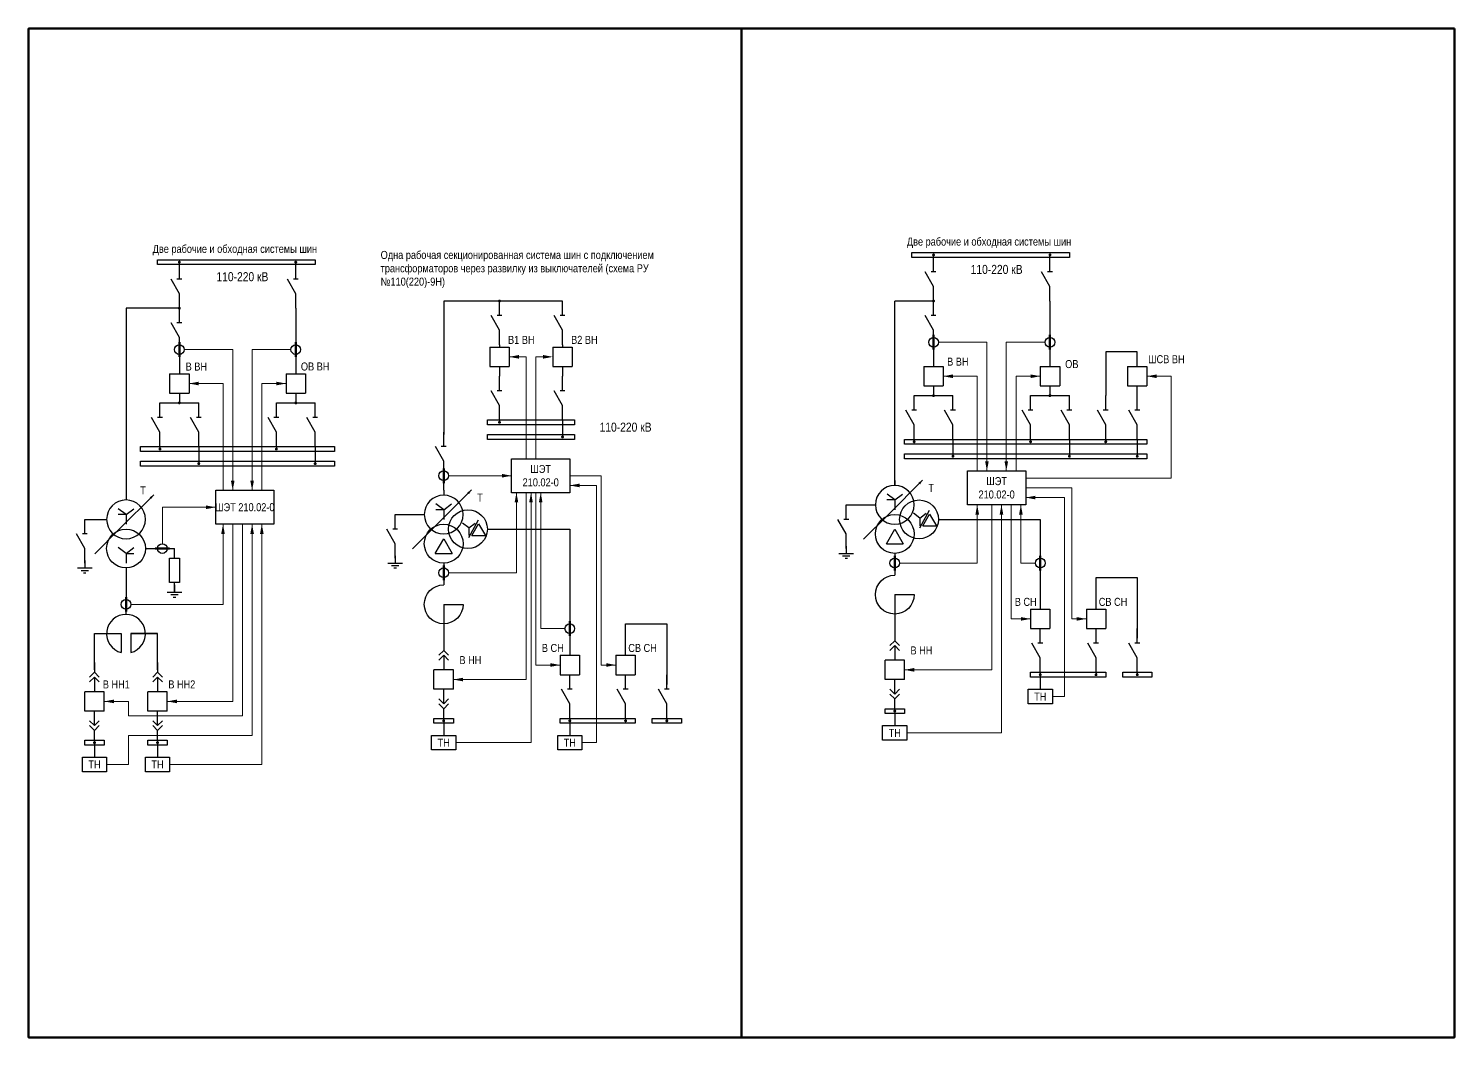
# Model space of a CAD drawing. Header units: millimetres. Extents: x 25558 to 49929, y 1902 to 19390.
# Drawn here: x 29240 to 29828, y 17146 to 17561 of the extents above; entities that cross this region are included whole.
import ezdxf
from ezdxf.enums import TextEntityAlignment as Align

# ---------------------------------------------------------------- set-up
doc = ezdxf.new("R2010")
doc.units = ezdxf.units.MM
doc.layers.add('Основная', color=7, linetype='Continuous', lineweight=30)
doc.layers.add('Тонкая', color=7, linetype='Continuous', lineweight=5)
doc.styles.add('Narrow', font='ARIALN.TTF')
doc.styles.add('Вывод', font='tahoma.ttf', dxfattribs={"height": 2.5})
doc.styles.add('Компонент', font='ARIALN.TTF', dxfattribs={"height": 3.5})

# ---------------------------------------------------------------- blocks, each defined once
blk = doc.blocks.new('*U28')
at = {"color": 0}
for p, q in [((0, 0), (-8, 0)), ((-8, -8), (-8, 0)), ((0, -8), (0, 0)), ((0, -8), (-8, -8))]:
    blk.add_line(p, q, dxfattribs=at)
at = {"layer": 'Основная', "style": 'Компонент'}
blk.add_attdef('ОУ', text='', height=3.5, dxfattribs=at).set_placement((-15, -3), align=Align.MIDDLE_CENTER)
blk = doc.blocks.new('*U23')
at = {"color": 0}
blk.add_line((0, 0), (6, 3.43), dxfattribs=at)
blk = doc.blocks.new('*U11')
at = {"color": 0}
blk.add_line((0, -1), (0, 1), dxfattribs=at)
blk = doc.blocks.new('*U34')
at = {"color": 0}
for p, q in [((0, 3), (0, 9)), ((0, -9), (0, -3))]:
    blk.add_line(p, q, dxfattribs=at)
at = {"color": 0, "ltscale": 0.25, "rotation": 89.99999999999999}
for name, p in [('*U23', (0, -3)), ('*U11', (0, 3))]:
    blk.add_blockref(name, p, dxfattribs=at)
at = {"layer": 'Основная'}
for tag, height, style, p in [('В1', 2.5, 'Вывод', (2, 7)), ('ОУ', 3.5, 'Компонент', (-12, 0)), ('В2', 2.5, 'Вывод', (2, -7))]:
    blk.add_attdef(tag, text='', height=height, dxfattribs=dict(at, style=style)).set_placement(p, align=Align.MIDDLE_CENTER)
blk = doc.blocks.new('*U26')
at = {"ltscale": 0.25}
blk.add_circle((0, 0), 2, dxfattribs=at)
at = {"layer": 'Основная', "color": 0, "lineweight": 50}
blk.add_line((0, -3), (0, 3), dxfattribs=at)
at = {"layer": 'Основная', "style": 'Компонент'}
blk.add_attdef('ОУ', text='', height=3.5, dxfattribs=at).set_placement((-6, 0), align=Align.MIDDLE_CENTER)
blk = doc.blocks.new('*U47')
at = {"ltscale": 0.25}
for q in [(-3.2, 0.4), (3.2, 0.4), (0, -6), (3.21, -2)]:
    blk.add_line((0, -2), q, dxfattribs=at)
blk.add_circle((0, 0), 8, dxfattribs=at)
at = {"layer": 'Основная', "style": 'Компонент'}
blk.add_attdef('ОУ', text='', height=3.5, dxfattribs=at).set_placement((17, 0), align=Align.MIDDLE_CENTER)
blk = doc.blocks.new('*U41')
at = {"ltscale": 0.25}
for p, q in [((0, 0), (-20, 0)), ((14.44, 0), (0, 0))]:
    blk.add_line(p, q, dxfattribs=at)
blk.add_lwpolyline([(-18, 0, 1, 0, 0), (-20, 0, 0, 0, 0)], format="xyseb", dxfattribs=at)
at = {"layer": 'Основная', "style": 'Вывод'}
blk.add_attdef('ОС', text='', height=2.5, dxfattribs=at).set_placement((3, 2), align=Align.MIDDLE_CENTER)
blk = doc.blocks.new('*U46')
at = {"ltscale": 0.25}
for q in [(-3.2, 4.4), (3.2, 4.4), (0, -2), (3.21, 2)]:
    blk.add_line((0, 2), q, dxfattribs=at)
blk.add_circle((0, 0), 8, dxfattribs=at)
at = {"layer": 'Основная', "style": 'Компонент'}
blk.add_attdef('ОУ', text='', height=3.5, dxfattribs=at).set_placement((-17, 0), align=Align.MIDDLE_CENTER)
blk = doc.blocks.new('*U31')
at = {"color": 0}
for p, q in [((-3, 0), (3, 0)), ((0, 3), (0, 0)), ((-1.5, -1), (1.5, -1)), ((-0.5, -2), (0.5, -2))]:
    blk.add_line(p, q, dxfattribs=at)
blk = doc.blocks.new('*U48')
at = {"color": 0}
for p, q in [((0, 5), (0, 9)), ((0, -9), (0, -5))]:
    blk.add_line(p, q, dxfattribs=at)
at = {"color": 0, "ltscale": 0.35}
blk.add_lwpolyline([(-2, -5), (-2, 5), (2, 5), (2, -5)], close=True, dxfattribs=at)
at = {"layer": 'Основная'}
for tag, height, style, p in [('В1', 2.5, 'Вывод', (2, 7)), ('ОУ', 3.5, 'Компонент', (-6, 0)), ('В2', 2.5, 'Вывод', (2, -7))]:
    blk.add_attdef(tag, text='', height=height, dxfattribs=dict(at, style=style)).set_placement(p, align=Align.MIDDLE_CENTER)
blk = doc.blocks.new('*U43')
at = {"color": 0}
for p, q in [((-3, 0), (3, 0)), ((0, 3), (0, 0)), ((-1.5, -1), (1.5, -1)), ((-0.5, -2), (0.5, -2))]:
    blk.add_line(p, q, dxfattribs=at)
blk = doc.blocks.new('*U20')
at = {"ltscale": 0.25}
blk.add_circle((0, 0), 2, dxfattribs=at)
at = {"layer": 'Основная', "color": 0, "lineweight": 50}
blk.add_line((3, 0), (-3, 0), dxfattribs=at)
at = {"layer": 'Основная', "style": 'Компонент'}
blk.add_attdef('ОУ', text='', height=3.5, dxfattribs=at).set_placement((0, -6), align=Align.MIDDLE_CENTER)
blk = doc.blocks.new('*U943')
at = {"layer": 'Основная', "ltscale": 0.25}
for p, q in [((2, 2), (0, 0)), ((0, 0), (2, -2))]:
    blk.add_line(p, q, dxfattribs=at)
blk = doc.blocks.new('*U32')
at = {"color": 0}
for p, q in [((0, 6), (0, 2)), ((0, 0), (0, -6))]:
    blk.add_line(p, q, dxfattribs=at)
at = {"color": 0, "ltscale": 0.25, "xscale": -1, "rotation": 90}
for p in [(0, 2), (0, 0)]:
    blk.add_blockref('*U943', p, dxfattribs=at)
at = {"layer": 'Основная'}
for tag, height, style, p in [('ОУ2', 3.5, 'Компонент', (-5, 6)), ('В2', 2.5, 'Вывод', (3, 6)), ('ОУ1', 3.5, 'Компонент', (-5, -6)), ('В1', 2.5, 'Вывод', (3, -6))]:
    blk.add_attdef(tag, text='', height=height, dxfattribs=dict(at, style=style)).set_placement(p, align=Align.MIDDLE_CENTER)
blk = doc.blocks.new('*U33')
at = {"color": 0}
for p, q in [((0, 0), (0, 6)), ((0, -6), (0, -2))]:
    blk.add_line(p, q, dxfattribs=at)
at = {"color": 0, "ltscale": 0.25, "rotation": 89.99999999999999}
for p in [(0, 0), (0, -2)]:
    blk.add_blockref('*U943', p, dxfattribs=at)
at = {"layer": 'Основная'}
for tag, height, style, p in [('ОУ1', 3.5, 'Компонент', (-5, 6)), ('В1', 2.5, 'Вывод', (3, 6)), ('ОУ2', 3.5, 'Компонент', (-5, -6)), ('В2', 2.5, 'Вывод', (3, -6))]:
    blk.add_attdef(tag, text='', height=height, dxfattribs=dict(at, style=style)).set_placement(p, align=Align.MIDDLE_CENTER)
blk = doc.blocks.new('*U40')
at = {"ltscale": 0.25}
for p, q in [((-3.46, -4), (0, 2)), ((0, 2), (3.46, -4)), ((-3.46, -4), (3.46, -4))]:
    blk.add_line(p, q, dxfattribs=at)
blk.add_circle((0, 0), 8, dxfattribs=at)
at = {"layer": 'Основная', "style": 'Компонент'}
blk.add_attdef('ОУ', text='', height=3.5, dxfattribs=at).set_placement((17, 0), align=Align.MIDDLE_CENTER)
blk = doc.blocks.new('*U38')
at = {"ltscale": 0.35}
for q in [(-8, 0), (0, -8)]:
    blk.add_line((0, 0), q, dxfattribs=at)
blk.add_arc((0, 0), 8, 180, 90, dxfattribs=at)
at = {"layer": 'Основная', "style": 'Компонент'}
blk.add_attdef('ОУ', text='', height=3.5, dxfattribs=at).set_placement((-17, 0), align=Align.MIDDLE_CENTER)
blk = doc.blocks.new('*U573')
at = {"color": 0}
for p, q in [((0, 3), (0, 9)), ((0, -9), (0, -3))]:
    blk.add_line(p, q, dxfattribs=at)
at = {"color": 0, "ltscale": 0.25, "rotation": 89.99999999999999}
for name, p in [('*U23', (0, -3)), ('*U11', (0, 3))]:
    blk.add_blockref(name, p, dxfattribs=at)
at = {"layer": 'Основная'}
for tag, height, style, p in [('В1', 2.5, 'Вывод', (2, 7)), ('ОУ', 3.5, 'Компонент', (-12, 0)), ('В2', 2.5, 'Вывод', (2, -7))]:
    blk.add_attdef(tag, text='', height=height, dxfattribs=dict(at, style=style)).set_placement(p, align=Align.MIDDLE_CENTER)

msp = doc.modelspace()

# ---------------------------------------------------------------- linework, layer by layer
at = {"layer": 'Основная'}
for p, q in [((29302, 17464), (29302, 17465)), ((29350, 17464), (29350, 17465)), ((29613, 17467), (29613, 17468)), ((29661, 17467), (29661, 17468)), ((29302, 17446), (29280, 17446)), ((29280, 17446), (29280, 17367)), ((29350, 17446), (29350, 17428)), ((29424, 17449), (29411, 17449)), ((29411, 17449), (29411, 17394)), ((29460, 17449), (29424, 17449)), ((29613, 17449), (29597, 17449)), ((29661, 17449), (29661, 17431)), ((29434, 17431), (29434, 17430)), ((29460, 17431), (29460, 17430)), ((29613, 17431), (29613, 17422)), ((29661, 17431), (29661, 17422)), ((29302, 17428), (29302, 17419)), ((29350, 17428), (29350, 17419)), ((29697, 17428), (29684, 17428)), ((29684, 17428), (29684, 17410)), ((29697, 17422), (29697, 17428)), ((29434, 17422), (29434, 17418)), ((29460, 17422), (29460, 17418)), ((29302, 17411), (29302, 17407)), ((29350, 17411), (29350, 17407)), ((29613, 17414), (29613, 17410)), ((29661, 17414), (29661, 17410)), ((29697, 17410), (29697, 17414)), ((29294, 17407), (29302, 17407)), ((29302, 17407), (29310, 17407)), ((29342, 17407), (29350, 17407)), ((29350, 17407), (29358, 17407)), ((29605, 17410), (29613, 17410)), ((29613, 17410), (29621, 17410)), ((29653, 17410), (29661, 17410)), ((29661, 17410), (29669, 17410)), ((29434, 17400), (29434, 17399)), ((29460, 17400), (29460, 17394)), ((29460, 17394), (29460, 17393)), ((29294, 17389), (29294, 17388)), ((29310, 17389), (29310, 17383)), ((29342, 17389), (29342, 17388)), ((29358, 17389), (29358, 17383)), ((29605, 17392), (29605, 17391)), ((29621, 17392), (29621, 17386)), ((29653, 17392), (29653, 17391)), ((29669, 17392), (29669, 17386)), ((29684, 17392), (29684, 17391)), ((29697, 17392), (29697, 17386)), ((29310, 17383), (29310, 17382)), ((29358, 17383), (29358, 17382)), ((29621, 17386), (29621, 17385)), ((29669, 17386), (29669, 17385)), ((29697, 17386), (29697, 17385)), ((29411, 17371), (29411, 17369)), ((29597, 17375), (29597, 17373)), ((29421.33, 17351.53), (29425.38, 17358.82)), ((29607.33, 17359.58), (29604.74, 17361.52)), ((29607.33, 17355.53), (29611.38, 17362.82)), ((29607.33, 17359.58), (29609.92, 17361.52)), ((29607.33, 17359.58), (29607.33, 17356.34)), ((29608.57, 17356.34), (29611.38, 17361.2)), ((29611.38, 17361.2), (29614.19, 17356.34)), ((29657, 17359), (29657, 17336)), ((29421.33, 17355.58), (29418.74, 17357.52)), ((29421.33, 17355.58), (29423.92, 17357.52)), ((29421.33, 17355.58), (29421.33, 17352.34)), ((29422.57, 17352.34), (29425.38, 17357.2)), ((29422.57, 17352.34), (29428.19, 17352.34)), ((29425.38, 17357.2), (29428.19, 17352.34)), ((29463, 17355), (29463, 17332)), ((29608.57, 17356.34), (29614.19, 17356.34)), ((29291, 17347), (29300, 17347)), ((29680, 17322), (29680, 17335)), ((29680, 17335), (29697, 17335)), ((29697, 17335), (29697, 17310)), ((29280, 17326), (29280, 17322)), ((29411, 17324), (29411, 17305)), ((29597, 17328), (29597, 17309)), ((29280, 17321), (29280, 17322)), ((29486, 17303), (29486, 17316)), ((29486, 17316), (29503, 17316)), ((29503, 17316), (29503, 17291)), ((29657, 17296), (29657, 17294)), ((29657, 17294), (29657, 17289)), ((29680, 17296), (29680, 17295)), ((29697, 17296), (29697, 17295)), ((29411, 17277), (29411, 17275)), ((29463, 17277), (29463, 17275)), ((29486, 17277), (29486, 17276)), ((29503, 17277), (29503, 17276)), ((29597, 17281), (29597, 17279)), ((29597, 17279), (29597, 17274)), ((29411, 17275), (29411, 17270)), ((29463, 17275), (29463, 17270)), ((29267, 17268), (29267, 17266)), ((29267, 17266), (29267, 17261)), ((29293, 17268), (29293, 17266)), ((29293, 17266), (29293, 17261))]:
    msp.add_line(p, q, dxfattribs=at)
at = {"layer": 'Основная', "ltscale": 0.35}
for p, q in [((29597, 17373), (29597, 17449)), ((29411, 17371), (29411, 17376))]:
    msp.add_line(p, q, dxfattribs=at)
at = {"layer": 'Основная', "ltscale": 0.25}
for p, q in [((29657, 17337), (29657, 17322)), ((29463, 17332), (29463, 17303))]:
    msp.add_line(p, q, dxfattribs=at)
at = {"layer": 'Основная'}
for points in [[(29293, 17466), (29358, 17466), (29358, 17464), (29293, 17464)], [(29604, 17469), (29669, 17469), (29669, 17467), (29604, 17467)], [(29429, 17400), (29465, 17400), (29465, 17398), (29429, 17398)], [(29429, 17394), (29465, 17394), (29465, 17392), (29429, 17392)], [(29286, 17389), (29366, 17389), (29366, 17387), (29286, 17387)], [(29601, 17392), (29701, 17392), (29701, 17390), (29601, 17390)], [(29286, 17383), (29366, 17383), (29366, 17381), (29286, 17381)], [(29439, 17384), (29463, 17384), (29463, 17370), (29439, 17370)], [(29601, 17386), (29701, 17386), (29701, 17384), (29601, 17384)], [(29627, 17379), (29651, 17379), (29651, 17365), (29627, 17365)], [(29317, 17371), (29341, 17371), (29341, 17357), (29317, 17357)], [(29653, 17296), (29684, 17296), (29684, 17294), (29653, 17294)], [(29691, 17296), (29703, 17296), (29703, 17294), (29691, 17294)], [(29652, 17289), (29662, 17289), (29662, 17283), (29652, 17283)], [(29407, 17277), (29415, 17277), (29415, 17275), (29407, 17275)], [(29459, 17277), (29490, 17277), (29490, 17275), (29459, 17275)], [(29497, 17277), (29509, 17277), (29509, 17275), (29497, 17275)], [(29593, 17281), (29601, 17281), (29601, 17279), (29593, 17279)], [(29406, 17270), (29416, 17270), (29416, 17264), (29406, 17264)], [(29458, 17270), (29468, 17270), (29468, 17264), (29458, 17264)], [(29592, 17274), (29602, 17274), (29602, 17268), (29592, 17268)], [(29263, 17268), (29271, 17268), (29271, 17266), (29263, 17266)], [(29289, 17268), (29297, 17268), (29297, 17266), (29289, 17266)], [(29262, 17261), (29272, 17261), (29272, 17255), (29262, 17255)], [(29288, 17261), (29298, 17261), (29298, 17255), (29288, 17255)]]:
    msp.add_lwpolyline(points, close=True, dxfattribs=at)
at = {"layer": 'Основная', "ltscale": 0.25, "const_width": 0.6}
for points in [[(29301.7, 17465, 1), (29302.3, 17465, 1)], [(29349.7, 17465, 1), (29350.3, 17465, 1)], [(29612.7, 17468, 1), (29613.3, 17468, 1)], [(29660.7, 17468, 1), (29661.3, 17468, 1)], [(29302.3, 17446.01, 1), (29301.7, 17446.01, 1)], [(29434.3, 17449.01, 1), (29433.7, 17449.01, 1)], [(29613.3, 17449.01, 1), (29612.7, 17449.01, 1)], [(29302.3, 17407.01, 1), (29301.7, 17407.01, 1)], [(29350.3, 17407.01, 1), (29349.7, 17407.01, 1)], [(29613.3, 17410.01, 1), (29612.7, 17410.01, 1)], [(29661.3, 17410.01, 1), (29660.7, 17410.01, 1)], [(29433.7, 17399, 1), (29434.3, 17399, 1)], [(29459.7, 17393, 1), (29460.3, 17393, 1)], [(29293.7, 17388, 1), (29294.3, 17388, 1)], [(29341.7, 17388, 1), (29342.3, 17388, 1)], [(29604.7, 17391, 1), (29605.3, 17391, 1)], [(29652.7, 17391, 1), (29653.3, 17391, 1)], [(29683.7, 17391, 1), (29684.3, 17391, 1)], [(29309.7, 17382, 1), (29310.3, 17382, 1)], [(29357.7, 17382, 1), (29358.3, 17382, 1)], [(29620.7, 17385, 1), (29621.3, 17385, 1)], [(29668.7, 17385, 1), (29669.3, 17385, 1)], [(29696.7, 17385, 1), (29697.3, 17385, 1)], [(29656.7, 17295, 1), (29657.3, 17295, 1)], [(29679.7, 17295, 1), (29680.3, 17295, 1)], [(29696.7, 17295, 1), (29697.3, 17295, 1)], [(29410.7, 17276, 1), (29411.3, 17276, 1)], [(29462.7, 17276, 1), (29463.3, 17276, 1)], [(29485.7, 17276, 1), (29486.3, 17276, 1)], [(29502.7, 17276, 1), (29503.3, 17276, 1)], [(29596.7, 17280, 1), (29597.3, 17280, 1)], [(29266.7, 17267, 1), (29267.3, 17267, 1)], [(29292.7, 17267, 1), (29293.3, 17267, 1)]]:
    msp.add_lwpolyline(points, format="xyb", close=True, dxfattribs=at)
at = {"layer": 'Основная', "ltscale": 0.35}
for points in [[(29577, 17365), (29579, 17365)], [(29579, 17365), (29589, 17365)], [(29391, 17361), (29393, 17361)], [(29393, 17361), (29403, 17361)], [(29411, 17341), (29411, 17332)], [(29597, 17345), (29597, 17336)], [(29657, 17345), (29657, 17336)], [(29463, 17318), (29463, 17309)]]:
    msp.add_lwpolyline(points, dxfattribs=at)
at = {"layer": 'Основная'}
for points in [[(29263, 17359), (29265, 17359)], [(29264, 17359), (29272, 17359)], [(29615, 17359), (29631, 17359)], [(29631, 17359), (29657, 17359)], [(29429, 17355), (29437, 17355)], [(29437, 17355), (29463, 17355)], [(29288, 17347), (29291, 17347)], [(29280, 17339), (29280, 17326)], [(29280, 17320), (29280, 17321)], [(29267, 17297), (29267, 17312)], [(29267, 17312), (29278, 17312), (29278, 17304.13)], [(29267, 17312), (29278, 17312)], [(29293, 17312), (29282, 17312), (29282, 17304.13)], [(29282, 17312), (29293, 17312)], [(29293, 17297), (29293, 17312)]]:
    msp.add_lwpolyline(points, dxfattribs=at)
at = {"layer": 'Основная', "ltscale": 0.35}
for centre in [(29607, 17359), (29421, 17355)]:
    msp.add_circle(centre, 8, dxfattribs=at)
at = {"layer": 'Основная', "ltscale": 0.25}
msp.add_arc((29280, 17311.87), 8, 284.47752, 255.5225, dxfattribs=at)
at = {"layer": 'Тонкая'}
for p, q in [((29304, 17429), (29324, 17429)), ((29324, 17371), (29324, 17429)), ((29332, 17371), (29332, 17429)), ((29332, 17429), (29348, 17429)), ((29615, 17432), (29635, 17432)), ((29635, 17379), (29635, 17432)), ((29643, 17379), (29643, 17432)), ((29643, 17432), (29659, 17432)), ((29438, 17426), (29445, 17426)), ((29445, 17426), (29445, 17384)), ((29454, 17426), (29449, 17426)), ((29449, 17426), (29449, 17384)), ((29617, 17418), (29631, 17418)), ((29631, 17418), (29631, 17379)), ((29657, 17418), (29647, 17418)), ((29647, 17418), (29647, 17379)), ((29701, 17418), (29711, 17418)), ((29711, 17418), (29711, 17376)), ((29306, 17415), (29320, 17415)), ((29320, 17415), (29320, 17371)), ((29346, 17415), (29336, 17415)), ((29336, 17415), (29336, 17371)), ((29413, 17377), (29439, 17377)), ((29463, 17377), (29476, 17377)), ((29476, 17377), (29476, 17299)), ((29711, 17376), (29651, 17376)), ((29441, 17337), (29441, 17370)), ((29445, 17293), (29445, 17370)), ((29447, 17267), (29447, 17370)), ((29449, 17299), (29449, 17370)), ((29451, 17314), (29451, 17370)), ((29474, 17373), (29463, 17373)), ((29474, 17267), (29474, 17373)), ((29651, 17372), (29670, 17372)), ((29670, 17372), (29670, 17364)), ((29295, 17349), (29295, 17364)), ((29295, 17364), (29317, 17364)), ((29631, 17341), (29631, 17365)), ((29637, 17297), (29637, 17365)), ((29641, 17271), (29641, 17365)), ((29645, 17318), (29645, 17365)), ((29649, 17341), (29649, 17365)), ((29651, 17368), (29667, 17368)), ((29667, 17368), (29667, 17363)), ((29667, 17286), (29667, 17365)), ((29670, 17365), (29670, 17318)), ((29320, 17357), (29320, 17324)), ((29324, 17357), (29324, 17284)), ((29328, 17357), (29328, 17278)), ((29332, 17270), (29332, 17357)), ((29336, 17258), (29336, 17357)), ((29599, 17341), (29631, 17341)), ((29655, 17341), (29649, 17341)), ((29413, 17337), (29441, 17337)), ((29282, 17324), (29320, 17324)), ((29645, 17318), (29653, 17318)), ((29670, 17318), (29676, 17318)), ((29672, 17318), (29676, 17318)), ((29461, 17314), (29451, 17314)), ((29449, 17299), (29459, 17299)), ((29476, 17299), (29482, 17299)), ((29478, 17299), (29482, 17299)), ((29601, 17297), (29637, 17297)), ((29415, 17293), (29445, 17293)), ((29271, 17284), (29281, 17284)), ((29281, 17284), (29281, 17278)), ((29324, 17284), (29297, 17284)), ((29662, 17286), (29667, 17286)), ((29281, 17278), (29328, 17278)), ((29332, 17270), (29281, 17270)), ((29281, 17270), (29281, 17258)), ((29602, 17271), (29641, 17271)), ((29416, 17267), (29447, 17267)), ((29468, 17267), (29474, 17267)), ((29281, 17258), (29272, 17258)), ((29298, 17258), (29336, 17258))]:
    msp.add_line(p, q, dxfattribs=at)
at = {"layer": 'Тонкая', "color": 3, "lineweight": 50}
for points in [[(29533.8, 17561.3), (29533.8, 17145.5), (29239.8, 17145.5), (29239.8, 17561.3)], [(29827.8, 17561.3), (29827.8, 17145.5), (29533.8, 17145.5), (29533.8, 17561.3)]]:
    msp.add_lwpolyline(points, close=True, dxfattribs=at)
at = {"layer": 'Тонкая', "ltscale": 0.3}
for points in [[(29438, 17426, 0, 1.5, 0), (29442, 17426, 0, 0, 0)], [(29456, 17426, 0, 1.5, 0), (29452, 17426, 0, 0, 0)], [(29617, 17418, 0, 1.5, 0), (29621, 17418, 0, 0, 0)], [(29657, 17418, 0, 1.5, 0), (29653, 17418, 0, 0, 0)], [(29701, 17418, 0, 1.5, 0), (29705, 17418, 0, 0, 0)], [(29306, 17415, 0, 1.5, 0), (29310, 17415, 0, 0, 0)], [(29346, 17415, 0, 1.5, 0), (29342, 17415, 0, 0, 0)], [(29635, 17379, 0, 1.5, 0), (29635, 17383, 0, 0, 0)], [(29643, 17379, 0, 1.5, 0), (29643, 17383, 0, 0, 0)], [(29324, 17371, 0, 1.5, 0), (29324, 17375, 0, 0, 0)], [(29332, 17371, 0, 1.5, 0), (29332, 17375, 0, 0, 0)], [(29439, 17377, 0, 1.5, 0), (29435, 17377, 0, 0, 0)], [(29441, 17370, 0, 1.5, 0), (29441, 17366, 0, 0, 0)], [(29447, 17370, 0, 1.5, 0), (29447, 17366, 0, 0, 0)], [(29451, 17370, 0, 1.5, 0), (29451, 17366, 0, 0, 0)], [(29463, 17373, 0, 1.5, 0), (29467, 17373, 0, 0, 0)], [(29317, 17364, 0, 1.5, 0), (29313, 17364, 0, 0, 0)], [(29631, 17365, 0, 1.5, 0), (29631, 17361, 0, 0, 0)], [(29641, 17365, 0, 1.5, 0), (29641, 17361, 0, 0, 0)], [(29649, 17365, 0, 1.5, 0), (29649, 17361, 0, 0, 0)], [(29651, 17368, 0, 1.5, 0), (29655, 17368, 0, 0, 0)], [(29320, 17357, 0, 1.5, 0), (29320, 17353, 0, 0, 0)], [(29332, 17357, 0, 1.5, 0), (29332, 17353, 0, 0, 0)], [(29336, 17357, 0, 1.5, 0), (29336, 17353, 0, 0, 0)], [(29653, 17318, 0, 1.5, 0), (29649, 17318, 0, 0, 0)], [(29676, 17318, 0, 1.5, 0), (29672, 17318, 0, 0, 0)], [(29459, 17299, 0, 1.5, 0), (29455, 17299, 0, 0, 0)], [(29482, 17299, 0, 1.5, 0), (29478, 17299, 0, 0, 0)], [(29415, 17293, 0, 1.5, 0), (29419, 17293, 0, 0, 0)], [(29601, 17297, 0, 1.5, 0), (29605, 17297, 0, 0, 0)], [(29271, 17284, 0, 1.5, 0), (29275, 17284, 0, 0, 0)], [(29297, 17284, 0, 1.5, 0), (29301, 17284, 0, 0, 0)]]:
    msp.add_lwpolyline(points, format="xyseb", dxfattribs=at)

# ---------------------------------------------------------------- block references
at = {"layer": 'Основная'}
for p in [(29302, 17455), (29350, 17455), (29613, 17458), (29661, 17458), (29302, 17437), (29434, 17440), (29460, 17440), (29613, 17440), (29434, 17409), (29460, 17409), (29294, 17398), (29310, 17398), (29342, 17398), (29358, 17398), (29605, 17401), (29621, 17401), (29653, 17401), (29669, 17401), (29684, 17401), (29697, 17401), (29411, 17386), (29657, 17305), (29680, 17305), (29697, 17305), (29463, 17286), (29486, 17286), (29503, 17286)]:
    msp.add_blockref('*U34', p, dxfattribs=at)
at = {"layer": 'Основная', "ltscale": 0.25}
for name, p in [('*U26', (29613, 17432)), ('*U26', (29661, 17432)), ('*U26', (29302, 17429)), ('*U26', (29350, 17429)), ('*U26', (29411, 17377)), ('*U34', (29263, 17350)), ('*U20', (29295, 17347)), ('*U31', (29263, 17339)), ('*U26', (29597, 17341)), ('*U26', (29657, 17341)), ('*U26', (29411, 17337)), ('*U43', (29300, 17329)), ('*U26', (29280, 17324)), ('*U26', (29463, 17314)), ('*U32', (29597, 17307)), ('*U32', (29411, 17303)), ('*U32', (29267, 17294)), ('*U32', (29293, 17294)), ('*U28', (29601, 17301)), ('*U28', (29415, 17297)), ('*U28', (29271, 17288)), ('*U28', (29297, 17288)), ('*U33', (29411, 17283)), ('*U33', (29597, 17287)), ('*U33', (29267, 17274)), ('*U33', (29293, 17274))]:
    msp.add_blockref(name, p, dxfattribs=at)
for name, p, rotation in [('*U28', (29430, 17422), 180), ('*U28', (29456, 17422), 180), ('*U28', (29298, 17411), 180), ('*U28', (29346, 17411), 180), ('*U28', (29609, 17414), 180), ('*U28', (29657, 17414), 180), ('*U28', (29693, 17414), 180), ('*U41', (29277.36, 17355.05), 224.9999999999999), ('*U28', (29653, 17314), 180), ('*U28', (29676, 17314), 180), ('*U28', (29459, 17295), 180), ('*U28', (29482, 17295), 180)]:
    msp.add_blockref(name, p, dxfattribs=dict(at, rotation=rotation))
at = {"layer": 'Основная', "ltscale": 0.35, "rotation": 224.9999999999999}
for p in [(29594.36, 17361.05), (29408.36, 17357.05)]:
    msp.add_blockref('*U41', p, dxfattribs=at)
at = {"layer": 'Основная', "ltscale": 0.35, "xscale": -1}
for p in [(29597, 17365), (29280, 17359), (29411, 17361)]:
    msp.add_blockref('*U46', p, dxfattribs=at)
at = {"layer": 'Основная', "ltscale": 0.35}
for name, p in [('*U573', (29577, 17356)), ('*U34', (29391, 17352)), ('*U40', (29597, 17353)), ('*U47', (29280, 17347)), ('*U40', (29411, 17349)), ('*U48', (29300, 17338)), ('*U31', (29577, 17345)), ('*U31', (29391, 17341))]:
    msp.add_blockref(name, p, dxfattribs=at)
at = {"layer": 'Основная', "ltscale": 0.25, "xscale": -1}
for p in [(29597, 17328), (29411, 17324)]:
    msp.add_blockref('*U38', p, dxfattribs=at)

# ---------------------------------------------------------------- texts
at = {"layer": 'Основная', "style": 'Narrow'}
for s, insert, char_height, width, attachment_point in [('\\pxt3;Две рабочие и обходная системы шин', (29602, 17473), 3.3, 76.4846, 4), ('\\pxt3;Две рабочие и обходная системы шин', (29291, 17470), 3.3, 76.4846, 4), ('\\pxt3;Одна рабочая секционированная система шин с подключением трансформаторов через развилку из выключателей (схема РУ №110(220)-9Н)', (29385, 17462), 3.3, 117.1951, 4), ('\\pxi-3,l3,t3;110-220 кВ', (29639, 17462), 3.7, 53.3807, 5), ('\\pxi-3,l3,t3;110-220 кВ', (29328, 17459), 3.7, 53.3807, 5), ('\\pxi-3,l3,t3;В1 ВН', (29443, 17433), 3.3, 20.6975, 5), ('\\pxi-3,l3,t3;В2 ВН', (29469, 17433), 3.3, 20.6975, 5), ('\\pxi-3,l3,t3;В ВН', (29309, 17422), 3.3, 14.6497, 5), ('\\pxi-3,l3,t3;ОВ ВН', (29358, 17422), 3.3, 35.5109, 5), ('\\pxi-3,l3,t3;В ВН', (29623, 17424), 3.3, 10, 5), ('\\pxi-3,l3,t3;ОВ', (29670, 17423), 3.3, 10, 5), ('\\pxi-3,l3,t3;ШСВ ВН', (29709, 17425), 3.3, 18.7584, 5), ('\\pxi-3,l3,t3;110-220 кВ', (29486, 17397), 3.7, 53.3807, 5), ('\\pxqc;ШЭТ 210.02-0', (29451, 17377), 3.3, 21.8485, 5), ('\\pxqc;ШЭТ 210.02-0', (29639, 17372), 3.3, 21.8485, 5), ('\\pxi-3,l3,t3;T', (29287, 17371), 3.3, 21.8485, 5), ('\\pxi-3,l3,t3;T', (29426, 17368), 3.3, 21.8485, 5), ('\\pxi-3,l3,t3;T', (29612, 17372), 3.3, 21.8485, 5), ('\\pxqc;ШЭТ 210.02-0', (29329, 17364), 3.3, 24, 5), ('\\pxi-3,l3,t3;В СН', (29651, 17325), 3.3, 21.8485, 5), ('\\pxi-3,l3,t3;СВ СН', (29687, 17325), 3.3, 21.8485, 5), ('\\pxi-3,l3,t3;В СН', (29456, 17306), 3.3, 21.8485, 5), ('\\pxi-3,l3,t3;СВ СН', (29493, 17306), 3.3, 21.8485, 5), ('\\pxi-3,l3,t3;В НН', (29608, 17305), 3.3, 21.8485, 5), ('\\pxi-3,l3,t3;В НН', (29422, 17301), 3.3, 21.8485, 5), ('\\pxi-3,l3,t3;В НН1', (29276, 17291), 3.3, 21.8485, 5), ('\\pxi-3,l3,t3;В НН2', (29303, 17291), 3.3, 21.8485, 5), ('\\pxqc;ТН', (29657, 17286), 3.3, 10, 5), ('\\pxqc;ТН', (29597, 17271), 3.3, 10, 5), ('\\pxqc;ТН', (29411, 17267), 3.3, 10, 5), ('\\pxqc;ТН', (29463, 17267), 3.3, 10, 5), ('\\pxqc;ТН', (29267, 17258), 3.3, 10, 5), ('\\pxqc;ТН', (29293, 17258), 3.3, 21.8485, 5)]:
    msp.add_mtext(s, dxfattribs=dict(at, insert=insert, char_height=char_height, width=width, attachment_point=attachment_point))

doc.saveas('drawing.dxf')
